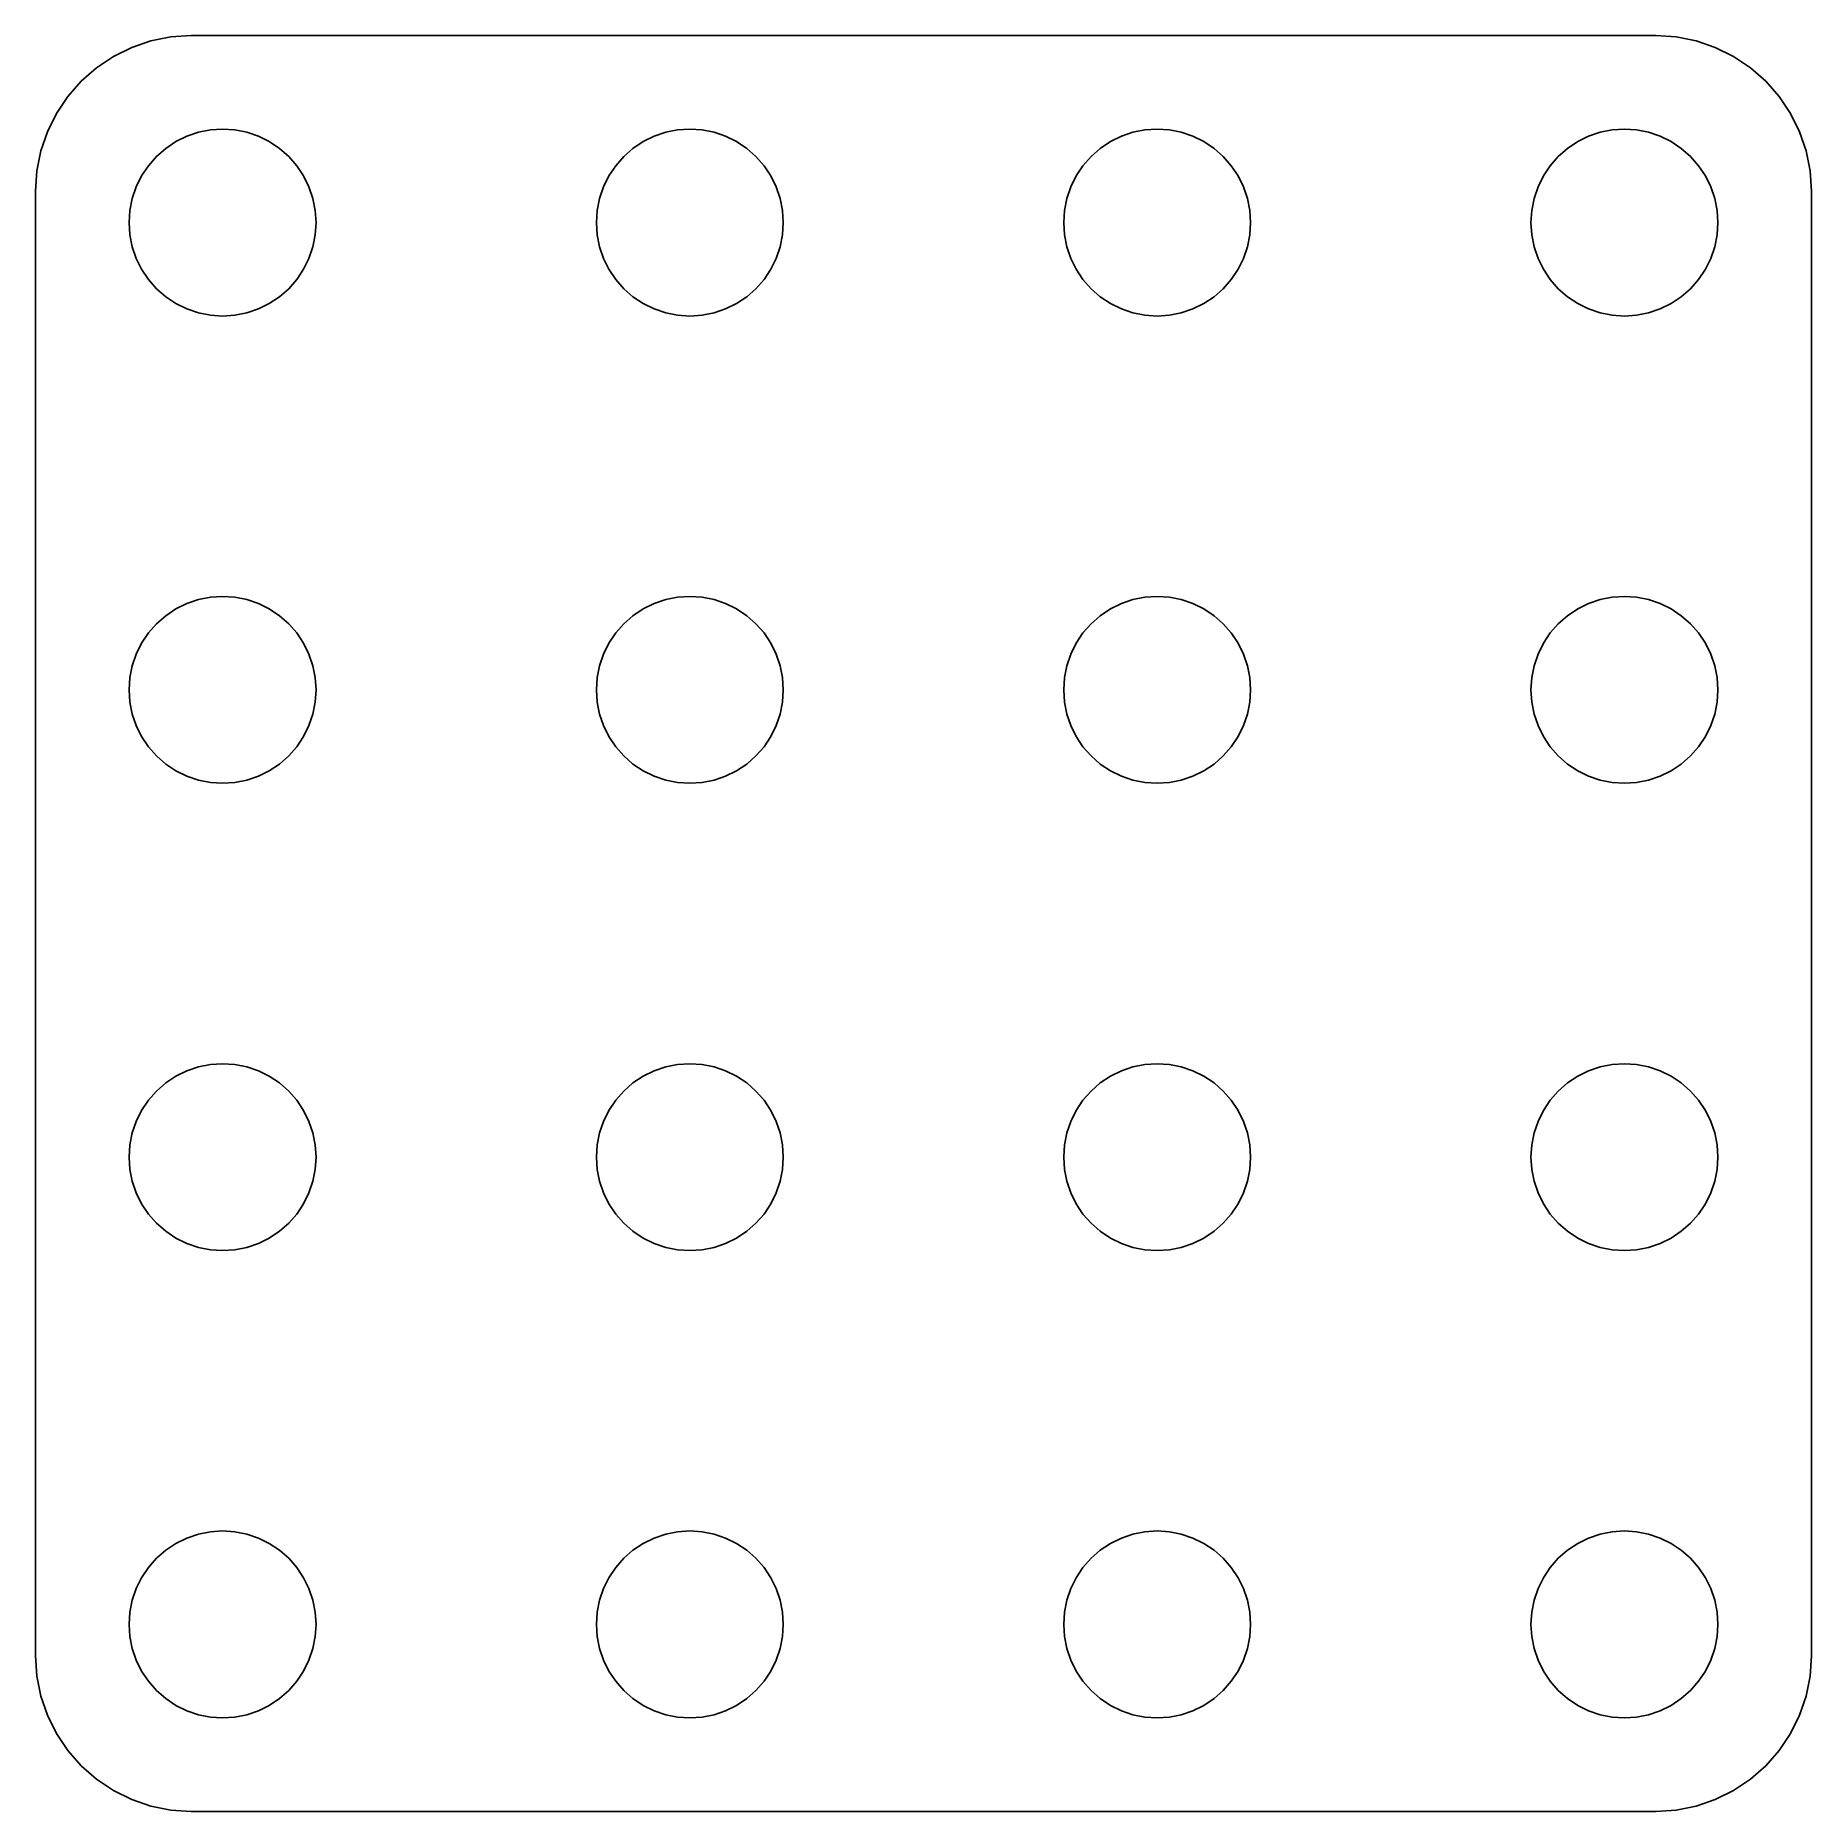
# Model space of a CAD drawing. Header units: metres. Extents: x -28.5 to 28.5, y -28.5 to 28.5.
import ezdxf

# ---------------------------------------------------------------- set-up
doc = ezdxf.new("R2010")
doc.units = ezdxf.units.M

msp = doc.modelspace()

# ---------------------------------------------------------------- linework, layer by layer
for p, q in [((-23.505, 28.505), (-24.1576, 28.4622)), ((23.505, 28.505), (-23.505, 28.505)), ((24.1576, 28.4622), (23.505, 28.505)), ((-25.4184, 28.1244), (-26.005, 27.8351)), ((-24.7991, 28.3346), (-25.4184, 28.1244)), ((-24.1576, 28.4622), (-24.7991, 28.3346)), ((24.7991, 28.3346), (24.1576, 28.4622)), ((25.4184, 28.1244), (24.7991, 28.3346)), ((26.005, 27.8351), (25.4184, 28.1244)), ((-26.5488, 27.4718), (-27.0405, 27.0405)), ((-26.005, 27.8351), (-26.5488, 27.4718)), ((26.5488, 27.4718), (26.005, 27.8351)), ((27.0405, 27.0405), (26.5488, 27.4718)), ((-27.0405, 27.0405), (-27.4718, 26.5488)), ((27.4718, 26.5488), (27.0405, 27.0405)), ((-27.4718, 26.5488), (-27.8351, 26.005)), ((27.8351, 26.005), (27.4718, 26.5488)), ((-27.8351, 26.005), (-28.1244, 25.4184)), ((28.1244, 25.4184), (27.8351, 26.005)), ((-28.1244, 25.4184), (-28.3346, 24.7991)), ((-24.3263, 24.8801), (-24, 25.0981)), ((-24, 25.0981), (-23.648, 25.2716)), ((-23.648, 25.2716), (-23.2764, 25.3978)), ((-23.2764, 25.3978), (-22.8916, 25.4743)), ((-22.8916, 25.4743), (-22.5, 25.5)), ((-22.5, 25.5), (-22.1084, 25.4743)), ((-22.1084, 25.4743), (-21.7235, 25.3978)), ((-21.7235, 25.3978), (-21.3519, 25.2716)), ((-21.3519, 25.2716), (-21, 25.0981)), ((-21, 25.0981), (-20.6737, 24.8801)), ((-9.32628, 24.8801), (-9, 25.0981)), ((-9, 25.0981), (-8.64804, 25.2716)), ((-8.64804, 25.2716), (-8.27644, 25.3978)), ((-8.27644, 25.3978), (-7.89157, 25.4743)), ((-7.89157, 25.4743), (-7.5, 25.5)), ((-7.5, 25.5), (-7.10841, 25.4743)), ((-7.10841, 25.4743), (-6.72354, 25.3978)), ((-6.72354, 25.3978), (-6.35194, 25.2716)), ((-6.35194, 25.2716), (-6, 25.0981)), ((-6, 25.0981), (-5.67371, 24.8801)), ((5.67371, 24.8801), (6, 25.0981)), ((6, 25.0981), (6.35194, 25.2716)), ((6.35194, 25.2716), (6.72354, 25.3978)), ((6.72354, 25.3978), (7.10841, 25.4743)), ((7.10841, 25.4743), (7.5, 25.5)), ((7.5, 25.5), (7.89157, 25.4743)), ((7.89157, 25.4743), (8.27644, 25.3978)), ((8.27644, 25.3978), (8.64804, 25.2716)), ((8.64804, 25.2716), (9, 25.0981)), ((9, 25.0981), (9.32628, 24.8801)), ((20.6737, 24.8801), (21, 25.0981)), ((21, 25.0981), (21.3519, 25.2716)), ((21.3519, 25.2716), (21.7235, 25.3978)), ((21.7235, 25.3978), (22.1084, 25.4743)), ((22.1084, 25.4743), (22.5, 25.5)), ((22.5, 25.5), (22.8916, 25.4743)), ((22.8916, 25.4743), (23.2764, 25.3978)), ((23.2764, 25.3978), (23.648, 25.2716)), ((23.648, 25.2716), (24, 25.0981)), ((24, 25.0981), (24.3263, 24.8801)), ((28.3346, 24.7991), (28.1244, 25.4184)), ((-28.3346, 24.7991), (-28.4622, 24.1576)), ((-24.8801, 24.3263), (-24.6213, 24.6213)), ((-24.6213, 24.6213), (-24.3263, 24.8801)), ((-20.6737, 24.8801), (-20.3787, 24.6213)), ((-20.3787, 24.6213), (-20.1199, 24.3263)), ((-9.88005, 24.3263), (-9.62131, 24.6213)), ((-9.62131, 24.6213), (-9.32628, 24.8801)), ((-5.67371, 24.8801), (-5.37868, 24.6213)), ((-5.37868, 24.6213), (-5.11993, 24.3263)), ((5.11993, 24.3263), (5.37868, 24.6213)), ((5.37868, 24.6213), (5.67371, 24.8801)), ((9.32628, 24.8801), (9.62131, 24.6213)), ((9.62131, 24.6213), (9.88005, 24.3263)), ((20.1199, 24.3263), (20.3787, 24.6213)), ((20.3787, 24.6213), (20.6737, 24.8801)), ((24.3263, 24.8801), (24.6213, 24.6213)), ((24.6213, 24.6213), (24.8801, 24.3263)), ((28.4622, 24.1576), (28.3346, 24.7991)), ((-28.4622, 24.1576), (-28.505, 23.505)), ((-25.2716, 23.648), (-25.0981, 24)), ((-25.0981, 24), (-24.8801, 24.3263)), ((-20.1199, 24.3263), (-19.9019, 24)), ((-19.9019, 24), (-19.7283, 23.648)), ((-10.2716, 23.648), (-10.0981, 24)), ((-10.0981, 24), (-9.88005, 24.3263)), ((-5.11993, 24.3263), (-4.90192, 24)), ((-4.90192, 24), (-4.72835, 23.648)), ((4.72835, 23.648), (4.90192, 24)), ((4.90192, 24), (5.11993, 24.3263)), ((9.88005, 24.3263), (10.0981, 24)), ((10.0981, 24), (10.2716, 23.648)), ((19.7283, 23.648), (19.9019, 24)), ((19.9019, 24), (20.1199, 24.3263)), ((24.8801, 24.3263), (25.0981, 24)), ((25.0981, 24), (25.2716, 23.648)), ((28.505, 23.505), (28.4622, 24.1576)), ((-28.505, 23.505), (-28.505, -23.505)), ((-25.3978, 23.2764), (-25.2716, 23.648)), ((-19.7283, 23.648), (-19.6022, 23.2764)), ((-10.3978, 23.2764), (-10.2716, 23.648)), ((-4.72835, 23.648), (-4.60222, 23.2764)), ((4.60222, 23.2764), (4.72835, 23.648)), ((10.2716, 23.648), (10.3978, 23.2764)), ((19.6022, 23.2764), (19.7283, 23.648)), ((25.2716, 23.648), (25.3978, 23.2764)), ((28.505, -23.505), (28.505, 23.505)), ((-25.5, 22.5), (-25.4743, 22.8916)), ((-25.4743, 22.8916), (-25.3978, 23.2764)), ((-19.6022, 23.2764), (-19.5257, 22.8916)), ((-19.5257, 22.8916), (-19.5, 22.5)), ((-10.5, 22.5), (-10.4743, 22.8916)), ((-10.4743, 22.8916), (-10.3978, 23.2764)), ((-4.60222, 23.2764), (-4.52567, 22.8916)), ((-4.52567, 22.8916), (-4.5, 22.5)), ((4.5, 22.5), (4.52567, 22.8916)), ((4.52567, 22.8916), (4.60222, 23.2764)), ((10.3978, 23.2764), (10.4743, 22.8916)), ((10.4743, 22.8916), (10.5, 22.5)), ((19.5, 22.5), (19.5257, 22.8916)), ((19.5257, 22.8916), (19.6022, 23.2764)), ((25.3978, 23.2764), (25.4743, 22.8916)), ((25.4743, 22.8916), (25.5, 22.5)), ((-25.4743, 22.1084), (-25.5, 22.5)), ((-19.5, 22.5), (-19.5257, 22.1084)), ((-10.4743, 22.1084), (-10.5, 22.5)), ((-4.5, 22.5), (-4.52567, 22.1084)), ((4.52567, 22.1084), (4.5, 22.5)), ((10.5, 22.5), (10.4743, 22.1084)), ((19.5257, 22.1084), (19.5, 22.5)), ((25.5, 22.5), (25.4743, 22.1084)), ((-25.3978, 21.7235), (-25.4743, 22.1084)), ((-25.2716, 21.3519), (-25.3978, 21.7235)), ((-19.6022, 21.7235), (-19.7283, 21.3519)), ((-19.5257, 22.1084), (-19.6022, 21.7235)), ((-10.3978, 21.7235), (-10.4743, 22.1084)), ((-10.2716, 21.3519), (-10.3978, 21.7235)), ((-4.60222, 21.7235), (-4.72835, 21.3519)), ((-4.52567, 22.1084), (-4.60222, 21.7235)), ((4.60222, 21.7235), (4.52567, 22.1084)), ((4.72835, 21.3519), (4.60222, 21.7235)), ((10.3978, 21.7235), (10.2716, 21.3519)), ((10.4743, 22.1084), (10.3978, 21.7235)), ((19.6022, 21.7235), (19.5257, 22.1084)), ((19.7283, 21.3519), (19.6022, 21.7235)), ((25.3978, 21.7235), (25.2716, 21.3519)), ((25.4743, 22.1084), (25.3978, 21.7235)), ((-25.0981, 21), (-25.2716, 21.3519)), ((-19.7283, 21.3519), (-19.9019, 21)), ((-10.0981, 21), (-10.2716, 21.3519)), ((-4.72835, 21.3519), (-4.90192, 21)), ((4.90192, 21), (4.72835, 21.3519)), ((10.2716, 21.3519), (10.0981, 21)), ((19.9019, 21), (19.7283, 21.3519)), ((25.2716, 21.3519), (25.0981, 21)), ((-24.8801, 20.6737), (-25.0981, 21)), ((-24.6213, 20.3787), (-24.8801, 20.6737)), ((-20.1199, 20.6737), (-20.3787, 20.3787)), ((-19.9019, 21), (-20.1199, 20.6737)), ((-9.88005, 20.6737), (-10.0981, 21)), ((-9.62131, 20.3787), (-9.88005, 20.6737)), ((-5.11993, 20.6737), (-5.37868, 20.3787)), ((-4.90192, 21), (-5.11993, 20.6737)), ((5.11993, 20.6737), (4.90192, 21)), ((5.37868, 20.3787), (5.11993, 20.6737)), ((9.88005, 20.6737), (9.62131, 20.3787)), ((10.0981, 21), (9.88005, 20.6737)), ((20.1199, 20.6737), (19.9019, 21)), ((20.3787, 20.3787), (20.1199, 20.6737)), ((24.8801, 20.6737), (24.6213, 20.3787)), ((25.0981, 21), (24.8801, 20.6737)), ((-24.3263, 20.1199), (-24.6213, 20.3787)), ((-24, 19.9019), (-24.3263, 20.1199)), ((-20.6737, 20.1199), (-21, 19.9019)), ((-20.3787, 20.3787), (-20.6737, 20.1199)), ((-9.32628, 20.1199), (-9.62131, 20.3787)), ((-9, 19.9019), (-9.32628, 20.1199)), ((-5.67371, 20.1199), (-6, 19.9019)), ((-5.37868, 20.3787), (-5.67371, 20.1199)), ((5.67371, 20.1199), (5.37868, 20.3787)), ((6, 19.9019), (5.67371, 20.1199)), ((9.32628, 20.1199), (9, 19.9019)), ((9.62131, 20.3787), (9.32628, 20.1199)), ((20.6737, 20.1199), (20.3787, 20.3787)), ((21, 19.9019), (20.6737, 20.1199)), ((24.3263, 20.1199), (24, 19.9019)), ((24.6213, 20.3787), (24.3263, 20.1199)), ((-23.648, 19.7283), (-24, 19.9019)), ((-23.2764, 19.6022), (-23.648, 19.7283)), ((-22.8916, 19.5257), (-23.2764, 19.6022)), ((-22.5, 19.5), (-22.8916, 19.5257)), ((-22.1084, 19.5257), (-22.5, 19.5)), ((-21.7235, 19.6022), (-22.1084, 19.5257)), ((-21.3519, 19.7283), (-21.7235, 19.6022)), ((-21, 19.9019), (-21.3519, 19.7283)), ((-8.64804, 19.7283), (-9, 19.9019)), ((-8.27644, 19.6022), (-8.64804, 19.7283)), ((-7.89157, 19.5257), (-8.27644, 19.6022)), ((-7.5, 19.5), (-7.89157, 19.5257)), ((-7.10841, 19.5257), (-7.5, 19.5)), ((-6.72354, 19.6022), (-7.10841, 19.5257)), ((-6.35194, 19.7283), (-6.72354, 19.6022)), ((-6, 19.9019), (-6.35194, 19.7283)), ((6.35194, 19.7283), (6, 19.9019)), ((6.72354, 19.6022), (6.35194, 19.7283)), ((7.10841, 19.5257), (6.72354, 19.6022)), ((7.5, 19.5), (7.10841, 19.5257)), ((7.89157, 19.5257), (7.5, 19.5)), ((8.27644, 19.6022), (7.89157, 19.5257)), ((8.64804, 19.7283), (8.27644, 19.6022)), ((9, 19.9019), (8.64804, 19.7283)), ((21.3519, 19.7283), (21, 19.9019)), ((21.7235, 19.6022), (21.3519, 19.7283)), ((22.1084, 19.5257), (21.7235, 19.6022)), ((22.5, 19.5), (22.1084, 19.5257)), ((22.8916, 19.5257), (22.5, 19.5)), ((23.2764, 19.6022), (22.8916, 19.5257)), ((23.648, 19.7283), (23.2764, 19.6022)), ((24, 19.9019), (23.648, 19.7283)), ((-24, 10.0981), (-23.648, 10.2716)), ((-23.648, 10.2716), (-23.2764, 10.3978)), ((-23.2764, 10.3978), (-22.8916, 10.4743)), ((-22.8916, 10.4743), (-22.5, 10.5)), ((-22.5, 10.5), (-22.1084, 10.4743)), ((-22.1084, 10.4743), (-21.7235, 10.3978)), ((-21.7235, 10.3978), (-21.3519, 10.2716)), ((-21.3519, 10.2716), (-21, 10.0981)), ((-9, 10.0981), (-8.64804, 10.2716)), ((-8.64804, 10.2716), (-8.27644, 10.3978)), ((-8.27644, 10.3978), (-7.89157, 10.4743)), ((-7.89157, 10.4743), (-7.5, 10.5)), ((-7.5, 10.5), (-7.10841, 10.4743)), ((-7.10841, 10.4743), (-6.72354, 10.3978)), ((-6.72354, 10.3978), (-6.35194, 10.2716)), ((-6.35194, 10.2716), (-6, 10.0981)), ((6, 10.0981), (6.35194, 10.2716)), ((6.35194, 10.2716), (6.72354, 10.3978)), ((6.72354, 10.3978), (7.10841, 10.4743)), ((7.10841, 10.4743), (7.5, 10.5)), ((7.5, 10.5), (7.89157, 10.4743)), ((7.89157, 10.4743), (8.27644, 10.3978)), ((8.27644, 10.3978), (8.64804, 10.2716)), ((8.64804, 10.2716), (9, 10.0981)), ((21, 10.0981), (21.3519, 10.2716)), ((21.3519, 10.2716), (21.7235, 10.3978)), ((21.7235, 10.3978), (22.1084, 10.4743)), ((22.1084, 10.4743), (22.5, 10.5)), ((22.5, 10.5), (22.8916, 10.4743)), ((22.8916, 10.4743), (23.2764, 10.3978)), ((23.2764, 10.3978), (23.648, 10.2716)), ((23.648, 10.2716), (24, 10.0981)), ((-24.6213, 9.62131), (-24.3263, 9.88005)), ((-24.3263, 9.88005), (-24, 10.0981)), ((-21, 10.0981), (-20.6737, 9.88005)), ((-20.6737, 9.88005), (-20.3787, 9.62131)), ((-9.62131, 9.62131), (-9.32628, 9.88005)), ((-9.32628, 9.88005), (-9, 10.0981)), ((-6, 10.0981), (-5.67371, 9.88005)), ((-5.67371, 9.88005), (-5.37868, 9.62131)), ((5.37868, 9.62131), (5.67371, 9.88005)), ((5.67371, 9.88005), (6, 10.0981)), ((9, 10.0981), (9.32628, 9.88005)), ((9.32628, 9.88005), (9.62131, 9.62131)), ((20.3787, 9.62131), (20.6737, 9.88005)), ((20.6737, 9.88005), (21, 10.0981)), ((24, 10.0981), (24.3263, 9.88005)), ((24.3263, 9.88005), (24.6213, 9.62131)), ((-25.0981, 9), (-24.8801, 9.32628)), ((-24.8801, 9.32628), (-24.6213, 9.62131)), ((-20.3787, 9.62131), (-20.1199, 9.32628)), ((-20.1199, 9.32628), (-19.9019, 9)), ((-10.0981, 9), (-9.88005, 9.32628)), ((-9.88005, 9.32628), (-9.62131, 9.62131)), ((-5.37868, 9.62131), (-5.11993, 9.32628)), ((-5.11993, 9.32628), (-4.90192, 9)), ((4.90192, 9), (5.11993, 9.32628)), ((5.11993, 9.32628), (5.37868, 9.62131)), ((9.62131, 9.62131), (9.88005, 9.32628)), ((9.88005, 9.32628), (10.0981, 9)), ((19.9019, 9), (20.1199, 9.32628)), ((20.1199, 9.32628), (20.3787, 9.62131)), ((24.6213, 9.62131), (24.8801, 9.32628)), ((24.8801, 9.32628), (25.0981, 9)), ((-25.3978, 8.27644), (-25.2716, 8.64804)), ((-25.2716, 8.64804), (-25.0981, 9)), ((-19.9019, 9), (-19.7283, 8.64804)), ((-19.7283, 8.64804), (-19.6022, 8.27644)), ((-10.3978, 8.27644), (-10.2716, 8.64804)), ((-10.2716, 8.64804), (-10.0981, 9)), ((-4.90192, 9), (-4.72835, 8.64804)), ((-4.72835, 8.64804), (-4.60222, 8.27644)), ((4.60222, 8.27644), (4.72835, 8.64804)), ((4.72835, 8.64804), (4.90192, 9)), ((10.0981, 9), (10.2716, 8.64804)), ((10.2716, 8.64804), (10.3978, 8.27644)), ((19.6022, 8.27644), (19.7283, 8.64804)), ((19.7283, 8.64804), (19.9019, 9)), ((25.0981, 9), (25.2716, 8.64804)), ((25.2716, 8.64804), (25.3978, 8.27644)), ((-25.4743, 7.89157), (-25.3978, 8.27644)), ((-19.6022, 8.27644), (-19.5257, 7.89157)), ((-10.4743, 7.89157), (-10.3978, 8.27644)), ((-4.60222, 8.27644), (-4.52567, 7.89157)), ((4.52567, 7.89157), (4.60222, 8.27644)), ((10.3978, 8.27644), (10.4743, 7.89157)), ((19.5257, 7.89157), (19.6022, 8.27644)), ((25.3978, 8.27644), (25.4743, 7.89157)), ((-25.5, 7.5), (-25.4743, 7.89157)), ((-25.4743, 7.10841), (-25.5, 7.5)), ((-19.5257, 7.89157), (-19.5, 7.5)), ((-19.5, 7.5), (-19.5257, 7.10841)), ((-10.5, 7.5), (-10.4743, 7.89157)), ((-10.4743, 7.10841), (-10.5, 7.5)), ((-4.52567, 7.89157), (-4.5, 7.5)), ((-4.5, 7.5), (-4.52567, 7.10841)), ((4.5, 7.5), (4.52567, 7.89157)), ((4.52567, 7.10841), (4.5, 7.5)), ((10.4743, 7.89157), (10.5, 7.5)), ((10.5, 7.5), (10.4743, 7.10841)), ((19.5, 7.5), (19.5257, 7.89157)), ((19.5257, 7.10841), (19.5, 7.5)), ((25.4743, 7.89157), (25.5, 7.5)), ((25.5, 7.5), (25.4743, 7.10841)), ((-25.3978, 6.72354), (-25.4743, 7.10841)), ((-19.5257, 7.10841), (-19.6022, 6.72354)), ((-10.3978, 6.72354), (-10.4743, 7.10841)), ((-4.52567, 7.10841), (-4.60222, 6.72354)), ((4.60222, 6.72354), (4.52567, 7.10841)), ((10.4743, 7.10841), (10.3978, 6.72354)), ((19.6022, 6.72354), (19.5257, 7.10841)), ((25.4743, 7.10841), (25.3978, 6.72354)), ((-25.2716, 6.35194), (-25.3978, 6.72354)), ((-25.0981, 6), (-25.2716, 6.35194)), ((-19.7283, 6.35194), (-19.9019, 6)), ((-19.6022, 6.72354), (-19.7283, 6.35194)), ((-10.2716, 6.35194), (-10.3978, 6.72354)), ((-10.0981, 6), (-10.2716, 6.35194)), ((-4.72835, 6.35194), (-4.90192, 6)), ((-4.60222, 6.72354), (-4.72835, 6.35194)), ((4.72835, 6.35194), (4.60222, 6.72354)), ((4.90192, 6), (4.72835, 6.35194)), ((10.2716, 6.35194), (10.0981, 6)), ((10.3978, 6.72354), (10.2716, 6.35194)), ((19.7283, 6.35194), (19.6022, 6.72354)), ((19.9019, 6), (19.7283, 6.35194)), ((25.2716, 6.35194), (25.0981, 6)), ((25.3978, 6.72354), (25.2716, 6.35194)), ((-24.8801, 5.67371), (-25.0981, 6)), ((-19.9019, 6), (-20.1199, 5.67371)), ((-9.88005, 5.67371), (-10.0981, 6)), ((-4.90192, 6), (-5.11993, 5.67371)), ((5.11993, 5.67371), (4.90192, 6)), ((10.0981, 6), (9.88005, 5.67371)), ((20.1199, 5.67371), (19.9019, 6)), ((25.0981, 6), (24.8801, 5.67371)), ((-24.6213, 5.37868), (-24.8801, 5.67371)), ((-24.3263, 5.11993), (-24.6213, 5.37868)), ((-20.3787, 5.37868), (-20.6737, 5.11993)), ((-20.1199, 5.67371), (-20.3787, 5.37868)), ((-9.62131, 5.37868), (-9.88005, 5.67371)), ((-9.32628, 5.11993), (-9.62131, 5.37868)), ((-5.37868, 5.37868), (-5.67371, 5.11993)), ((-5.11993, 5.67371), (-5.37868, 5.37868)), ((5.37868, 5.37868), (5.11993, 5.67371)), ((5.67371, 5.11993), (5.37868, 5.37868)), ((9.62131, 5.37868), (9.32628, 5.11993)), ((9.88005, 5.67371), (9.62131, 5.37868)), ((20.3787, 5.37868), (20.1199, 5.67371)), ((20.6737, 5.11993), (20.3787, 5.37868)), ((24.6213, 5.37868), (24.3263, 5.11993)), ((24.8801, 5.67371), (24.6213, 5.37868)), ((-24, 4.90192), (-24.3263, 5.11993)), ((-23.648, 4.72835), (-24, 4.90192)), ((-23.2764, 4.60222), (-23.648, 4.72835)), ((-22.8916, 4.52567), (-23.2764, 4.60222)), ((-21.7235, 4.60222), (-22.1084, 4.52567)), ((-21.3519, 4.72835), (-21.7235, 4.60222)), ((-21, 4.90192), (-21.3519, 4.72835)), ((-20.6737, 5.11993), (-21, 4.90192)), ((-9, 4.90192), (-9.32628, 5.11993)), ((-8.64804, 4.72835), (-9, 4.90192)), ((-8.27644, 4.60222), (-8.64804, 4.72835)), ((-7.89157, 4.52567), (-8.27644, 4.60222)), ((-6.72354, 4.60222), (-7.10841, 4.52567)), ((-6.35194, 4.72835), (-6.72354, 4.60222)), ((-6, 4.90192), (-6.35194, 4.72835)), ((-5.67371, 5.11993), (-6, 4.90192)), ((6, 4.90192), (5.67371, 5.11993)), ((6.35194, 4.72835), (6, 4.90192)), ((6.72354, 4.60222), (6.35194, 4.72835)), ((7.10841, 4.52567), (6.72354, 4.60222)), ((8.27644, 4.60222), (7.89157, 4.52567)), ((8.64804, 4.72835), (8.27644, 4.60222)), ((9, 4.90192), (8.64804, 4.72835)), ((9.32628, 5.11993), (9, 4.90192)), ((21, 4.90192), (20.6737, 5.11993)), ((21.3519, 4.72835), (21, 4.90192)), ((21.7235, 4.60222), (21.3519, 4.72835)), ((22.1084, 4.52567), (21.7235, 4.60222)), ((23.2764, 4.60222), (22.8916, 4.52567)), ((23.648, 4.72835), (23.2764, 4.60222)), ((24, 4.90192), (23.648, 4.72835)), ((24.3263, 5.11993), (24, 4.90192)), ((-22.5, 4.5), (-22.8916, 4.52567)), ((-22.1084, 4.52567), (-22.5, 4.5)), ((-7.5, 4.5), (-7.89157, 4.52567)), ((-7.10841, 4.52567), (-7.5, 4.5)), ((7.5, 4.5), (7.10841, 4.52567)), ((7.89157, 4.52567), (7.5, 4.5)), ((22.5, 4.5), (22.1084, 4.52567)), ((22.8916, 4.52567), (22.5, 4.5)), ((-23.2764, -4.60222), (-22.8916, -4.52567)), ((-22.8916, -4.52567), (-22.5, -4.5)), ((-22.5, -4.5), (-22.1084, -4.52567)), ((-22.1084, -4.52567), (-21.7235, -4.60222)), ((-8.27644, -4.60222), (-7.89157, -4.52567)), ((-7.89157, -4.52567), (-7.5, -4.5)), ((-7.5, -4.5), (-7.10841, -4.52567)), ((-7.10841, -4.52567), (-6.72354, -4.60222)), ((6.72354, -4.60222), (7.10841, -4.52567)), ((7.10841, -4.52567), (7.5, -4.5)), ((7.5, -4.5), (7.89157, -4.52567)), ((7.89157, -4.52567), (8.27644, -4.60222)), ((21.7235, -4.60222), (22.1084, -4.52567)), ((22.1084, -4.52567), (22.5, -4.5)), ((22.5, -4.5), (22.8916, -4.52567)), ((22.8916, -4.52567), (23.2764, -4.60222)), ((-24.6213, -5.37868), (-24.3263, -5.11993)), ((-24.3263, -5.11993), (-24, -4.90192)), ((-24, -4.90192), (-23.648, -4.72835)), ((-23.648, -4.72835), (-23.2764, -4.60222)), ((-21.7235, -4.60222), (-21.3519, -4.72835)), ((-21.3519, -4.72835), (-21, -4.90192)), ((-21, -4.90192), (-20.6737, -5.11993)), ((-20.6737, -5.11993), (-20.3787, -5.37868)), ((-9.62131, -5.37868), (-9.32628, -5.11993)), ((-9.32628, -5.11993), (-9, -4.90192)), ((-9, -4.90192), (-8.64804, -4.72835)), ((-8.64804, -4.72835), (-8.27644, -4.60222)), ((-6.72354, -4.60222), (-6.35194, -4.72835)), ((-6.35194, -4.72835), (-6, -4.90192)), ((-6, -4.90192), (-5.67371, -5.11993)), ((-5.67371, -5.11993), (-5.37868, -5.37868)), ((5.37868, -5.37868), (5.67371, -5.11993)), ((5.67371, -5.11993), (6, -4.90192)), ((6, -4.90192), (6.35194, -4.72835)), ((6.35194, -4.72835), (6.72354, -4.60222)), ((8.27644, -4.60222), (8.64804, -4.72835)), ((8.64804, -4.72835), (9, -4.90192)), ((9, -4.90192), (9.32628, -5.11993)), ((9.32628, -5.11993), (9.62131, -5.37868)), ((20.3787, -5.37868), (20.6737, -5.11993)), ((20.6737, -5.11993), (21, -4.90192)), ((21, -4.90192), (21.3519, -4.72835)), ((21.3519, -4.72835), (21.7235, -4.60222)), ((23.2764, -4.60222), (23.648, -4.72835)), ((23.648, -4.72835), (24, -4.90192)), ((24, -4.90192), (24.3263, -5.11993)), ((24.3263, -5.11993), (24.6213, -5.37868)), ((-25.0981, -6), (-24.8801, -5.67371)), ((-24.8801, -5.67371), (-24.6213, -5.37868)), ((-20.3787, -5.37868), (-20.1199, -5.67371)), ((-20.1199, -5.67371), (-19.9019, -6)), ((-10.0981, -6), (-9.88005, -5.67371)), ((-9.88005, -5.67371), (-9.62131, -5.37868)), ((-5.37868, -5.37868), (-5.11993, -5.67371)), ((-5.11993, -5.67371), (-4.90192, -6)), ((4.90192, -6), (5.11993, -5.67371)), ((5.11993, -5.67371), (5.37868, -5.37868)), ((9.62131, -5.37868), (9.88005, -5.67371)), ((9.88005, -5.67371), (10.0981, -6)), ((19.9019, -6), (20.1199, -5.67371)), ((20.1199, -5.67371), (20.3787, -5.37868)), ((24.6213, -5.37868), (24.8801, -5.67371)), ((24.8801, -5.67371), (25.0981, -6)), ((-25.2716, -6.35194), (-25.0981, -6)), ((-19.9019, -6), (-19.7283, -6.35194)), ((-10.2716, -6.35194), (-10.0981, -6)), ((-4.90192, -6), (-4.72835, -6.35194)), ((4.72835, -6.35194), (4.90192, -6)), ((10.0981, -6), (10.2716, -6.35194)), ((19.7283, -6.35194), (19.9019, -6)), ((25.0981, -6), (25.2716, -6.35194)), ((-25.4743, -7.10841), (-25.3978, -6.72354)), ((-25.3978, -6.72354), (-25.2716, -6.35194)), ((-19.7283, -6.35194), (-19.6022, -6.72354)), ((-19.6022, -6.72354), (-19.5257, -7.10841)), ((-10.4743, -7.10841), (-10.3978, -6.72354)), ((-10.3978, -6.72354), (-10.2716, -6.35194)), ((-4.72835, -6.35194), (-4.60222, -6.72354)), ((-4.60222, -6.72354), (-4.52567, -7.10841)), ((4.52567, -7.10841), (4.60222, -6.72354)), ((4.60222, -6.72354), (4.72835, -6.35194)), ((10.2716, -6.35194), (10.3978, -6.72354)), ((10.3978, -6.72354), (10.4743, -7.10841)), ((19.5257, -7.10841), (19.6022, -6.72354)), ((19.6022, -6.72354), (19.7283, -6.35194)), ((25.2716, -6.35194), (25.3978, -6.72354)), ((25.3978, -6.72354), (25.4743, -7.10841)), ((-25.5, -7.5), (-25.4743, -7.10841)), ((-19.5257, -7.10841), (-19.5, -7.5)), ((-10.5, -7.5), (-10.4743, -7.10841)), ((-4.52567, -7.10841), (-4.5, -7.5)), ((4.5, -7.5), (4.52567, -7.10841)), ((10.4743, -7.10841), (10.5, -7.5)), ((19.5, -7.5), (19.5257, -7.10841)), ((25.4743, -7.10841), (25.5, -7.5)), ((-25.4743, -7.89157), (-25.5, -7.5)), ((-25.3978, -8.27644), (-25.4743, -7.89157)), ((-19.5257, -7.89157), (-19.6022, -8.27644)), ((-19.5, -7.5), (-19.5257, -7.89157)), ((-10.4743, -7.89157), (-10.5, -7.5)), ((-10.3978, -8.27644), (-10.4743, -7.89157)), ((-4.52567, -7.89157), (-4.60222, -8.27644)), ((-4.5, -7.5), (-4.52567, -7.89157)), ((4.52567, -7.89157), (4.5, -7.5)), ((4.60222, -8.27644), (4.52567, -7.89157)), ((10.4743, -7.89157), (10.3978, -8.27644)), ((10.5, -7.5), (10.4743, -7.89157)), ((19.5257, -7.89157), (19.5, -7.5)), ((19.6022, -8.27644), (19.5257, -7.89157)), ((25.4743, -7.89157), (25.3978, -8.27644)), ((25.5, -7.5), (25.4743, -7.89157)), ((-25.2716, -8.64804), (-25.3978, -8.27644)), ((-19.6022, -8.27644), (-19.7283, -8.64804)), ((-10.2716, -8.64804), (-10.3978, -8.27644)), ((-4.60222, -8.27644), (-4.72835, -8.64804)), ((4.72835, -8.64804), (4.60222, -8.27644)), ((10.3978, -8.27644), (10.2716, -8.64804)), ((19.7283, -8.64804), (19.6022, -8.27644)), ((25.3978, -8.27644), (25.2716, -8.64804)), ((-25.0981, -9), (-25.2716, -8.64804)), ((-24.8801, -9.32628), (-25.0981, -9)), ((-19.9019, -9), (-20.1199, -9.32628)), ((-19.7283, -8.64804), (-19.9019, -9)), ((-10.0981, -9), (-10.2716, -8.64804)), ((-9.88005, -9.32628), (-10.0981, -9)), ((-4.90192, -9), (-5.11993, -9.32628)), ((-4.72835, -8.64804), (-4.90192, -9)), ((4.90192, -9), (4.72835, -8.64804)), ((5.11993, -9.32628), (4.90192, -9)), ((10.0981, -9), (9.88005, -9.32628)), ((10.2716, -8.64804), (10.0981, -9)), ((19.9019, -9), (19.7283, -8.64804)), ((20.1199, -9.32628), (19.9019, -9)), ((25.0981, -9), (24.8801, -9.32628)), ((25.2716, -8.64804), (25.0981, -9)), ((-24.6213, -9.62131), (-24.8801, -9.32628)), ((-24.3263, -9.88005), (-24.6213, -9.62131)), ((-20.3787, -9.62131), (-20.6737, -9.88005)), ((-20.1199, -9.32628), (-20.3787, -9.62131)), ((-9.62131, -9.62131), (-9.88005, -9.32628)), ((-9.32628, -9.88005), (-9.62131, -9.62131)), ((-5.37868, -9.62131), (-5.67371, -9.88005)), ((-5.11993, -9.32628), (-5.37868, -9.62131)), ((5.37868, -9.62131), (5.11993, -9.32628)), ((5.67371, -9.88005), (5.37868, -9.62131)), ((9.62131, -9.62131), (9.32628, -9.88005)), ((9.88005, -9.32628), (9.62131, -9.62131)), ((20.3787, -9.62131), (20.1199, -9.32628)), ((20.6737, -9.88005), (20.3787, -9.62131)), ((24.6213, -9.62131), (24.3263, -9.88005)), ((24.8801, -9.32628), (24.6213, -9.62131)), ((-24, -10.0981), (-24.3263, -9.88005)), ((-23.648, -10.2716), (-24, -10.0981)), ((-21, -10.0981), (-21.3519, -10.2716)), ((-20.6737, -9.88005), (-21, -10.0981)), ((-9, -10.0981), (-9.32628, -9.88005)), ((-8.64804, -10.2716), (-9, -10.0981)), ((-6, -10.0981), (-6.35194, -10.2716)), ((-5.67371, -9.88005), (-6, -10.0981)), ((6, -10.0981), (5.67371, -9.88005)), ((6.35194, -10.2716), (6, -10.0981)), ((9, -10.0981), (8.64804, -10.2716)), ((9.32628, -9.88005), (9, -10.0981)), ((21, -10.0981), (20.6737, -9.88005)), ((21.3519, -10.2716), (21, -10.0981)), ((24, -10.0981), (23.648, -10.2716)), ((24.3263, -9.88005), (24, -10.0981)), ((-23.2764, -10.3978), (-23.648, -10.2716)), ((-22.8916, -10.4743), (-23.2764, -10.3978)), ((-22.5, -10.5), (-22.8916, -10.4743)), ((-22.1084, -10.4743), (-22.5, -10.5)), ((-21.7235, -10.3978), (-22.1084, -10.4743)), ((-21.3519, -10.2716), (-21.7235, -10.3978)), ((-8.27644, -10.3978), (-8.64804, -10.2716)), ((-7.89157, -10.4743), (-8.27644, -10.3978)), ((-7.5, -10.5), (-7.89157, -10.4743)), ((-7.10841, -10.4743), (-7.5, -10.5)), ((-6.72354, -10.3978), (-7.10841, -10.4743)), ((-6.35194, -10.2716), (-6.72354, -10.3978)), ((6.72354, -10.3978), (6.35194, -10.2716)), ((7.10841, -10.4743), (6.72354, -10.3978)), ((7.5, -10.5), (7.10841, -10.4743)), ((7.89157, -10.4743), (7.5, -10.5)), ((8.27644, -10.3978), (7.89157, -10.4743)), ((8.64804, -10.2716), (8.27644, -10.3978)), ((21.7235, -10.3978), (21.3519, -10.2716)), ((22.1084, -10.4743), (21.7235, -10.3978)), ((22.5, -10.5), (22.1084, -10.4743)), ((22.8916, -10.4743), (22.5, -10.5)), ((23.2764, -10.3978), (22.8916, -10.4743)), ((23.648, -10.2716), (23.2764, -10.3978)), ((-24.3263, -20.1199), (-24, -19.9019)), ((-24, -19.9019), (-23.648, -19.7283)), ((-23.648, -19.7283), (-23.2764, -19.6022)), ((-23.2764, -19.6022), (-22.8916, -19.5257)), ((-22.8916, -19.5257), (-22.5, -19.5)), ((-22.5, -19.5), (-22.1084, -19.5257)), ((-22.1084, -19.5257), (-21.7235, -19.6022)), ((-21.7235, -19.6022), (-21.3519, -19.7283)), ((-21.3519, -19.7283), (-21, -19.9019)), ((-21, -19.9019), (-20.6737, -20.1199)), ((-9.32628, -20.1199), (-9, -19.9019)), ((-9, -19.9019), (-8.64804, -19.7283)), ((-8.64804, -19.7283), (-8.27644, -19.6022)), ((-8.27644, -19.6022), (-7.89157, -19.5257)), ((-7.89157, -19.5257), (-7.5, -19.5)), ((-7.5, -19.5), (-7.10841, -19.5257)), ((-7.10841, -19.5257), (-6.72354, -19.6022)), ((-6.72354, -19.6022), (-6.35194, -19.7283)), ((-6.35194, -19.7283), (-6, -19.9019)), ((-6, -19.9019), (-5.67371, -20.1199)), ((5.67371, -20.1199), (6, -19.9019)), ((6, -19.9019), (6.35194, -19.7283)), ((6.35194, -19.7283), (6.72354, -19.6022)), ((6.72354, -19.6022), (7.10841, -19.5257)), ((7.10841, -19.5257), (7.5, -19.5)), ((7.5, -19.5), (7.89157, -19.5257)), ((7.89157, -19.5257), (8.27644, -19.6022)), ((8.27644, -19.6022), (8.64804, -19.7283)), ((8.64804, -19.7283), (9, -19.9019)), ((9, -19.9019), (9.32628, -20.1199)), ((20.6737, -20.1199), (21, -19.9019)), ((21, -19.9019), (21.3519, -19.7283)), ((21.3519, -19.7283), (21.7235, -19.6022)), ((21.7235, -19.6022), (22.1084, -19.5257)), ((22.1084, -19.5257), (22.5, -19.5)), ((22.5, -19.5), (22.8916, -19.5257)), ((22.8916, -19.5257), (23.2764, -19.6022)), ((23.2764, -19.6022), (23.648, -19.7283)), ((23.648, -19.7283), (24, -19.9019)), ((24, -19.9019), (24.3263, -20.1199)), ((-24.8801, -20.6737), (-24.6213, -20.3787)), ((-24.6213, -20.3787), (-24.3263, -20.1199)), ((-20.6737, -20.1199), (-20.3787, -20.3787)), ((-20.3787, -20.3787), (-20.1199, -20.6737)), ((-9.88005, -20.6737), (-9.62131, -20.3787)), ((-9.62131, -20.3787), (-9.32628, -20.1199)), ((-5.67371, -20.1199), (-5.37868, -20.3787)), ((-5.37868, -20.3787), (-5.11993, -20.6737)), ((5.11993, -20.6737), (5.37868, -20.3787)), ((5.37868, -20.3787), (5.67371, -20.1199)), ((9.32628, -20.1199), (9.62131, -20.3787)), ((9.62131, -20.3787), (9.88005, -20.6737)), ((20.1199, -20.6737), (20.3787, -20.3787)), ((20.3787, -20.3787), (20.6737, -20.1199)), ((24.3263, -20.1199), (24.6213, -20.3787)), ((24.6213, -20.3787), (24.8801, -20.6737)), ((-25.2716, -21.3519), (-25.0981, -21)), ((-25.0981, -21), (-24.8801, -20.6737)), ((-20.1199, -20.6737), (-19.9019, -21)), ((-19.9019, -21), (-19.7283, -21.3519)), ((-10.2716, -21.3519), (-10.0981, -21)), ((-10.0981, -21), (-9.88005, -20.6737)), ((-5.11993, -20.6737), (-4.90192, -21)), ((-4.90192, -21), (-4.72835, -21.3519)), ((4.72835, -21.3519), (4.90192, -21)), ((4.90192, -21), (5.11993, -20.6737)), ((9.88005, -20.6737), (10.0981, -21)), ((10.0981, -21), (10.2716, -21.3519)), ((19.7283, -21.3519), (19.9019, -21)), ((19.9019, -21), (20.1199, -20.6737)), ((24.8801, -20.6737), (25.0981, -21)), ((25.0981, -21), (25.2716, -21.3519)), ((-25.3978, -21.7235), (-25.2716, -21.3519)), ((-19.7283, -21.3519), (-19.6022, -21.7235)), ((-10.3978, -21.7235), (-10.2716, -21.3519)), ((-4.72835, -21.3519), (-4.60222, -21.7235)), ((4.60222, -21.7235), (4.72835, -21.3519)), ((10.2716, -21.3519), (10.3978, -21.7235)), ((19.6022, -21.7235), (19.7283, -21.3519)), ((25.2716, -21.3519), (25.3978, -21.7235)), ((-25.5, -22.5), (-25.4743, -22.1084)), ((-25.4743, -22.1084), (-25.3978, -21.7235)), ((-19.6022, -21.7235), (-19.5257, -22.1084)), ((-19.5257, -22.1084), (-19.5, -22.5)), ((-10.5, -22.5), (-10.4743, -22.1084)), ((-10.4743, -22.1084), (-10.3978, -21.7235)), ((-4.60222, -21.7235), (-4.52567, -22.1084)), ((-4.52567, -22.1084), (-4.5, -22.5)), ((4.5, -22.5), (4.52567, -22.1084)), ((4.52567, -22.1084), (4.60222, -21.7235)), ((10.3978, -21.7235), (10.4743, -22.1084)), ((10.4743, -22.1084), (10.5, -22.5)), ((19.5, -22.5), (19.5257, -22.1084)), ((19.5257, -22.1084), (19.6022, -21.7235)), ((25.3978, -21.7235), (25.4743, -22.1084)), ((25.4743, -22.1084), (25.5, -22.5)), ((-25.4743, -22.8916), (-25.5, -22.5)), ((-19.5, -22.5), (-19.5257, -22.8916)), ((-10.4743, -22.8916), (-10.5, -22.5)), ((-4.5, -22.5), (-4.52567, -22.8916)), ((4.52567, -22.8916), (4.5, -22.5)), ((10.5, -22.5), (10.4743, -22.8916)), ((19.5257, -22.8916), (19.5, -22.5)), ((25.5, -22.5), (25.4743, -22.8916)), ((-25.3978, -23.2764), (-25.4743, -22.8916)), ((-25.2716, -23.648), (-25.3978, -23.2764)), ((-19.6022, -23.2764), (-19.7283, -23.648)), ((-19.5257, -22.8916), (-19.6022, -23.2764)), ((-10.3978, -23.2764), (-10.4743, -22.8916)), ((-10.2716, -23.648), (-10.3978, -23.2764)), ((-4.60222, -23.2764), (-4.72835, -23.648)), ((-4.52567, -22.8916), (-4.60222, -23.2764)), ((4.60222, -23.2764), (4.52567, -22.8916)), ((4.72835, -23.648), (4.60222, -23.2764)), ((10.3978, -23.2764), (10.2716, -23.648)), ((10.4743, -22.8916), (10.3978, -23.2764)), ((19.6022, -23.2764), (19.5257, -22.8916)), ((19.7283, -23.648), (19.6022, -23.2764)), ((25.3978, -23.2764), (25.2716, -23.648)), ((25.4743, -22.8916), (25.3978, -23.2764)), ((-28.505, -23.505), (-28.4622, -24.1576)), ((-25.0981, -24), (-25.2716, -23.648)), ((-19.7283, -23.648), (-19.9019, -24)), ((-10.0981, -24), (-10.2716, -23.648)), ((-4.72835, -23.648), (-4.90192, -24)), ((4.90192, -24), (4.72835, -23.648)), ((10.2716, -23.648), (10.0981, -24)), ((19.9019, -24), (19.7283, -23.648)), ((25.2716, -23.648), (25.0981, -24)), ((28.4622, -24.1576), (28.505, -23.505)), ((-28.4622, -24.1576), (-28.3346, -24.7991)), ((-24.8801, -24.3263), (-25.0981, -24)), ((-24.6213, -24.6213), (-24.8801, -24.3263)), ((-20.1199, -24.3263), (-20.3787, -24.6213)), ((-19.9019, -24), (-20.1199, -24.3263)), ((-9.88005, -24.3263), (-10.0981, -24)), ((-9.62131, -24.6213), (-9.88005, -24.3263)), ((-5.11993, -24.3263), (-5.37868, -24.6213)), ((-4.90192, -24), (-5.11993, -24.3263)), ((5.11993, -24.3263), (4.90192, -24)), ((5.37868, -24.6213), (5.11993, -24.3263)), ((9.88005, -24.3263), (9.62131, -24.6213)), ((10.0981, -24), (9.88005, -24.3263)), ((20.1199, -24.3263), (19.9019, -24)), ((20.3787, -24.6213), (20.1199, -24.3263)), ((24.8801, -24.3263), (24.6213, -24.6213)), ((25.0981, -24), (24.8801, -24.3263)), ((28.3346, -24.7991), (28.4622, -24.1576)), ((-28.3346, -24.7991), (-28.1244, -25.4184)), ((-24.3263, -24.8801), (-24.6213, -24.6213)), ((-24, -25.0981), (-24.3263, -24.8801)), ((-20.6737, -24.8801), (-21, -25.0981)), ((-20.3787, -24.6213), (-20.6737, -24.8801)), ((-9.32628, -24.8801), (-9.62131, -24.6213)), ((-9, -25.0981), (-9.32628, -24.8801)), ((-5.67371, -24.8801), (-6, -25.0981)), ((-5.37868, -24.6213), (-5.67371, -24.8801)), ((5.67371, -24.8801), (5.37868, -24.6213)), ((6, -25.0981), (5.67371, -24.8801)), ((9.32628, -24.8801), (9, -25.0981)), ((9.62131, -24.6213), (9.32628, -24.8801)), ((20.6737, -24.8801), (20.3787, -24.6213)), ((21, -25.0981), (20.6737, -24.8801)), ((24.3263, -24.8801), (24, -25.0981)), ((24.6213, -24.6213), (24.3263, -24.8801)), ((28.1244, -25.4184), (28.3346, -24.7991)), ((-28.1244, -25.4184), (-27.8351, -26.005)), ((-23.648, -25.2716), (-24, -25.0981)), ((-23.2764, -25.3978), (-23.648, -25.2716)), ((-22.8916, -25.4743), (-23.2764, -25.3978)), ((-22.5, -25.5), (-22.8916, -25.4743)), ((-22.1084, -25.4743), (-22.5, -25.5)), ((-21.7235, -25.3978), (-22.1084, -25.4743)), ((-21.3519, -25.2716), (-21.7235, -25.3978)), ((-21, -25.0981), (-21.3519, -25.2716)), ((-8.64804, -25.2716), (-9, -25.0981)), ((-8.27644, -25.3978), (-8.64804, -25.2716)), ((-7.89157, -25.4743), (-8.27644, -25.3978)), ((-7.5, -25.5), (-7.89157, -25.4743)), ((-7.10841, -25.4743), (-7.5, -25.5)), ((-6.72354, -25.3978), (-7.10841, -25.4743)), ((-6.35194, -25.2716), (-6.72354, -25.3978)), ((-6, -25.0981), (-6.35194, -25.2716)), ((6.35194, -25.2716), (6, -25.0981)), ((6.72354, -25.3978), (6.35194, -25.2716)), ((7.10841, -25.4743), (6.72354, -25.3978)), ((7.5, -25.5), (7.10841, -25.4743)), ((7.89157, -25.4743), (7.5, -25.5)), ((8.27644, -25.3978), (7.89157, -25.4743)), ((8.64804, -25.2716), (8.27644, -25.3978)), ((9, -25.0981), (8.64804, -25.2716)), ((21.3519, -25.2716), (21, -25.0981)), ((21.7235, -25.3978), (21.3519, -25.2716)), ((22.1084, -25.4743), (21.7235, -25.3978)), ((22.5, -25.5), (22.1084, -25.4743)), ((22.8916, -25.4743), (22.5, -25.5)), ((23.2764, -25.3978), (22.8916, -25.4743)), ((23.648, -25.2716), (23.2764, -25.3978)), ((24, -25.0981), (23.648, -25.2716)), ((27.8351, -26.005), (28.1244, -25.4184)), ((-27.8351, -26.005), (-27.4718, -26.5488)), ((27.4718, -26.5488), (27.8351, -26.005)), ((-27.4718, -26.5488), (-27.0405, -27.0405)), ((27.0405, -27.0405), (27.4718, -26.5488)), ((-27.0405, -27.0405), (-26.5488, -27.4718)), ((26.5488, -27.4718), (27.0405, -27.0405)), ((-26.5488, -27.4718), (-26.005, -27.8351)), ((-26.005, -27.8351), (-25.4184, -28.1244)), ((25.4184, -28.1244), (26.005, -27.8351)), ((26.005, -27.8351), (26.5488, -27.4718)), ((-25.4184, -28.1244), (-24.7991, -28.3346)), ((-24.7991, -28.3346), (-24.1576, -28.4622)), ((-24.1576, -28.4622), (-23.505, -28.505)), ((-23.505, -28.505), (23.505, -28.505)), ((23.505, -28.505), (24.1576, -28.4622)), ((24.1576, -28.4622), (24.7991, -28.3346)), ((24.7991, -28.3346), (25.4184, -28.1244))]:
    msp.add_line(p, q)

doc.saveas('drawing.dxf')
